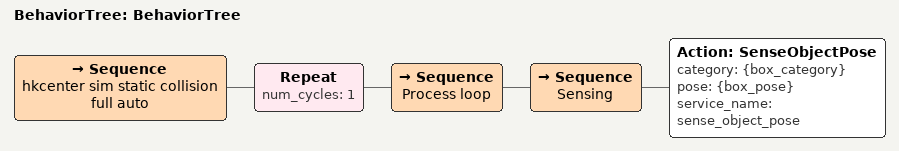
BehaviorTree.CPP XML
<?xml version="1.0"?>
<root main_tree_to_execute="BehaviorTree">
    <BehaviorTree ID="BehaviorTree">
        <Sequence name="hkcenter sim static collision full auto">
            <Repeat num_cycles="1">
                <Sequence name="Process loop">
                    <Sequence name="Sensing">
                        <Action ID="SenseObjectPose" category="{box_category}" pose="{box_pose}" service_name="sense_object_pose"/>
                    </Sequence>
                </Sequence>
            </Repeat>
        </Sequence>
    </BehaviorTree>
</root>
